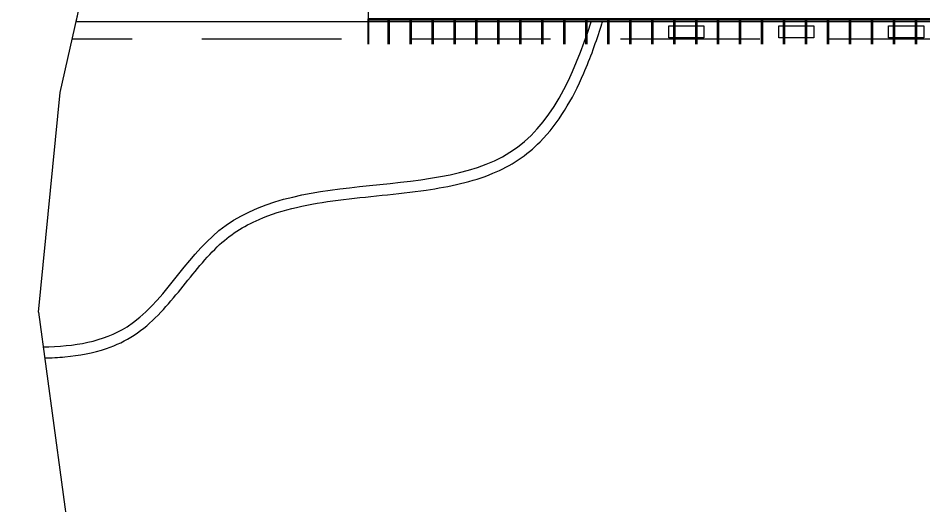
# Model space of a CAD drawing. Header units: millimetres. Extents: x 55520 to 96084, y -58491 to -49645.
# Drawn here: x 60580.17 to 60621.4, y -57569.73 to -57547.53 of the extents above; entities that cross this region are included whole.
import ezdxf

# ---------------------------------------------------------------- set-up
doc = ezdxf.new("R2010")
doc.units = ezdxf.units.MM
doc.linetypes.add('HIDDEN', pattern=[9.525, 6.35, -3.175])
for name, color, linetype in [('05_Mobiliário', 1, 'Continuous'), ('Alvenaria Corte', 30, 'Continuous'), ('Alvenaria Vista', 40, 'Continuous'), ('Cinza', 9, 'Continuous'), ('Curvas de Nível', 10, 'Continuous'), ('Esquadrias', 241, 'Continuous'), ('Projeção', 60, 'HIDDEN')]:
    doc.layers.add(name, color=color, linetype=linetype)

msp = doc.modelspace()

# ---------------------------------------------------------------- linework, layer by layer
at = {"layer": '05_Mobiliário'}
for points in [[(60609.787, -57547.879), (60611.387, -57547.879), (60611.387, -57548.429), (60609.787, -57548.429)], [(60614.787, -57547.879), (60616.387, -57547.879), (60616.387, -57548.429), (60614.787, -57548.429)], [(60619.787, -57547.879), (60621.387, -57547.879), (60621.387, -57548.429), (60619.787, -57548.429)]]:
    msp.add_lwpolyline(points, close=True, dxfattribs=at)
for points, knots in [([(60581.303, -57562.495), (60582.723, -57562.465), (60586.029, -57561.95), (60588.925, -57556.139), (60595.751, -57555.072), (60603.406, -57554.618), (60605.442, -57550.219), (60606.246, -57547.69)], [2.349177, 2.349177, 2.349177, 2.349177, 6.405812, 12.457961, 19.154992, 26.18667, 33.441143, 33.441143, 33.441143, 33.441143]), ([(60581.371, -57562.994), (60581.684, -57562.986), (60581.995, -57562.97), (60582.952, -57562.881), (60583.587, -57562.768), (60584.632, -57562.414), (60585.059, -57562.214), (60585.851, -57561.692), (60586.206, -57561.38), (60587.19, -57560.378), (60587.755, -57559.615), (60588.626, -57558.569), (60588.923, -57558.234), (60589.515, -57557.666), (60589.808, -57557.43), (60590.442, -57557.018), (60590.778, -57556.841), (60592.2, -57556.226), (60593.434, -57555.982), (60596.042, -57555.642), (60597.418, -57555.547), (60599.81, -57555.198), (60600.844, -57554.979), (60602.186, -57554.423), (60602.574, -57554.222), (60603.294, -57553.741), (60603.624, -57553.464), (60604.769, -57552.305), (60605.399, -57551.229), (60606.217, -57549.34), (60606.481, -57548.601), (60606.722, -57547.841), (60606.727, -57547.827), (60606.731, -57547.813), (60606.736, -57547.799), (60606.747, -57547.762), (60606.759, -57547.726), (60606.77, -57547.69)], [2.402052, 2.402052, 2.402052, 2.402052, 3.271939, 3.271939, 5.117462, 5.117462, 6.476071, 6.476071, 7.834681, 7.834681, 10.518018, 10.518018, 11.884931, 11.884931, 13.144324, 13.144324, 14.403716, 14.403716, 18.185083, 18.185083, 21.966451, 21.966451, 25.006111, 25.006111, 26.319563, 26.319563, 27.633015, 27.633015, 31.292337, 31.292337, 33.441143, 33.441143, 33.441143, 33.480994, 33.480994, 33.480994, 33.583679, 33.583679, 33.583679, 33.583679])]:
    msp.add_open_spline(points, degree=3, knots=knots, dxfattribs=at)
at = {"layer": 'Alvenaria Corte'}
for p, q in [((60582.811, -57547.69), (60585.367, -57536.304)), ((60596.099, -57538.29), (60596.099, -57547.69)), ((60596.099, -57547.69), (60582.811, -57547.69))]:
    msp.add_line(p, q, dxfattribs=at)
at = {"layer": 'Alvenaria Vista', "color": 1}
msp.add_line((60624.057, -57547.69), (60596.099, -57547.69), dxfattribs=at)
at = {"layer": 'Alvenaria Vista'}
msp.add_open_spline([(60790.775, -57597.925), (60728.185, -57615.952), (60665.595, -57633.978), (60603.005, -57652.005), (60592.83, -57653.565), (60582.655, -57655.124), (60572.481, -57656.684), (60559.972, -57655.216), (60547.464, -57653.749), (60534.956, -57652.282), (60526.601, -57645.129), (60518.246, -57637.976), (60509.892, -57630.823), (60506.602, -57573.917), (60503.313, -57517.011), (60500.024, -57460.105), (60498.305, -57440.833), (60496.586, -57421.56), (60494.868, -57402.288)], degree=3, knots=[20.322416, 20.322416, 20.322416, 20.322416, 21.305376, 21.305376, 21.305376, 22.305376, 22.305376, 22.305376, 23.305376, 23.305376, 23.305376, 24.305376, 24.305376, 24.305376, 25.305376, 25.305376, 25.305376, 25.593369, 25.593369, 25.593369, 25.593369], dxfattribs=at)
at = {"layer": 'Cinza'}
for p, q in [((60596.099, -57548.719), (60596.099, -57547.565)), ((60596.129, -57548.719), (60596.129, -57547.565)), ((60597.009, -57548.719), (60597.009, -57547.565)), ((60597.039, -57548.719), (60597.039, -57547.565)), ((60597.069, -57548.719), (60597.069, -57547.565)), ((60598.009, -57548.719), (60598.009, -57547.565)), ((60598.039, -57548.719), (60598.039, -57547.565)), ((60598.069, -57548.719), (60598.069, -57547.565)), ((60599.009, -57548.719), (60599.009, -57547.565)), ((60599.039, -57548.719), (60599.039, -57547.565)), ((60599.069, -57548.719), (60599.069, -57547.565)), ((60600.009, -57548.719), (60600.009, -57547.565)), ((60600.039, -57548.719), (60600.039, -57547.565)), ((60600.069, -57548.719), (60600.069, -57547.565)), ((60601.009, -57548.719), (60601.009, -57547.565)), ((60601.039, -57548.719), (60601.039, -57547.565)), ((60601.069, -57548.719), (60601.069, -57547.565)), ((60602.009, -57548.719), (60602.009, -57547.565)), ((60602.039, -57548.719), (60602.039, -57547.565)), ((60602.069, -57548.719), (60602.069, -57547.565)), ((60603.009, -57548.719), (60603.009, -57547.565)), ((60603.039, -57548.719), (60603.039, -57547.565)), ((60603.069, -57548.719), (60603.069, -57547.565)), ((60604.009, -57548.719), (60604.009, -57547.565)), ((60604.039, -57548.719), (60604.039, -57547.565)), ((60604.069, -57548.719), (60604.069, -57547.565)), ((60605.009, -57548.719), (60605.009, -57547.565)), ((60605.039, -57548.719), (60605.039, -57547.565)), ((60605.069, -57548.719), (60605.069, -57547.565)), ((60606.009, -57548.719), (60606.009, -57547.565)), ((60606.039, -57548.719), (60606.039, -57547.565)), ((60606.069, -57548.719), (60606.069, -57547.565)), ((60607.009, -57548.719), (60607.009, -57547.565)), ((60607.039, -57548.719), (60607.039, -57547.565)), ((60607.069, -57548.719), (60607.069, -57547.565)), ((60608.009, -57548.719), (60608.009, -57547.565)), ((60608.039, -57548.719), (60608.039, -57547.565)), ((60608.069, -57548.719), (60608.069, -57547.565)), ((60609.009, -57548.719), (60609.009, -57547.565)), ((60609.039, -57548.719), (60609.039, -57547.565)), ((60609.069, -57548.719), (60609.069, -57547.565)), ((60610.009, -57548.719), (60610.009, -57547.565)), ((60610.039, -57548.719), (60610.039, -57547.565)), ((60610.069, -57548.719), (60610.069, -57547.565)), ((60611.009, -57548.719), (60611.009, -57547.565)), ((60611.039, -57548.719), (60611.039, -57547.565)), ((60611.069, -57548.719), (60611.069, -57547.565)), ((60612.009, -57548.719), (60612.009, -57547.565)), ((60612.039, -57548.719), (60612.039, -57547.565)), ((60612.069, -57548.719), (60612.069, -57547.565)), ((60613.009, -57548.719), (60613.009, -57547.565)), ((60613.039, -57548.719), (60613.039, -57547.565)), ((60613.069, -57548.719), (60613.069, -57547.565)), ((60614.009, -57548.719), (60614.009, -57547.565)), ((60614.039, -57548.719), (60614.039, -57547.565)), ((60614.069, -57548.719), (60614.069, -57547.565)), ((60615.009, -57548.719), (60615.009, -57547.565)), ((60615.039, -57548.719), (60615.039, -57547.565)), ((60615.069, -57548.719), (60615.069, -57547.565)), ((60616.009, -57548.719), (60616.009, -57547.565)), ((60616.039, -57548.719), (60616.039, -57547.565)), ((60616.069, -57548.719), (60616.069, -57547.565)), ((60617.009, -57548.719), (60617.009, -57547.565)), ((60617.039, -57548.719), (60617.039, -57547.565)), ((60617.069, -57548.719), (60617.069, -57547.565)), ((60618.009, -57548.719), (60618.009, -57547.565)), ((60618.039, -57548.719), (60618.039, -57547.565)), ((60618.069, -57548.719), (60618.069, -57547.565)), ((60619.009, -57548.719), (60619.009, -57547.565)), ((60619.039, -57548.719), (60619.039, -57547.565)), ((60619.069, -57548.719), (60619.069, -57547.565)), ((60620.009, -57548.719), (60620.009, -57547.565)), ((60620.039, -57548.719), (60620.039, -57547.565)), ((60620.069, -57548.719), (60620.069, -57547.565)), ((60621.009, -57548.719), (60621.009, -57547.565)), ((60621.039, -57548.719), (60621.039, -57547.565)), ((60621.069, -57548.719), (60621.069, -57547.565))]:
    msp.add_line(p, q, dxfattribs=at)
at = {"layer": 'Curvas de Nível'}
msp.add_line((60581.088, -57560.914), (60582.086, -57550.919), dxfattribs=at)
for points in [[(60582.086, -57550.919), (60585.367, -57536.304), (60570.701, -57512.577), (60559.498, -57501.415), (60533.937, -57493.853), (60514.899, -57487.581), (60497.89, -57475.118)], [(60581.088, -57560.914), (60582.492, -57571.23), (60582.045, -57655.218)]]:
    msp.add_lwpolyline(points, dxfattribs=at)
at = {"layer": 'Esquadrias'}
for p, q in [((60624.099, -57547.565), (60596.099, -57547.565)), ((60624.082, -57547.615), (60596.099, -57547.615))]:
    msp.add_line(p, q, dxfattribs=at)
at = {"layer": 'Projeção'}
msp.add_line((60623.457, -57548.49), (60582.631, -57548.49), dxfattribs=at)

doc.saveas('drawing.dxf')
